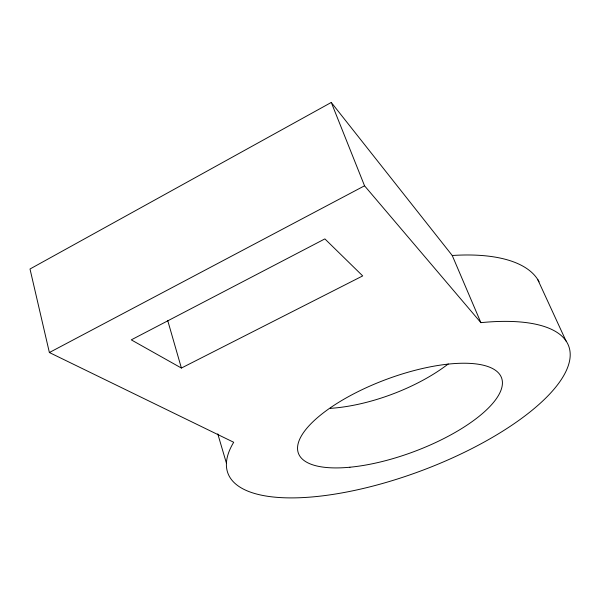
<?xml version="1.0" encoding="UTF-8"?>
<svg xmlns="http://www.w3.org/2000/svg" width="600" height="600" viewBox="0 0 600 600"><rect width="100%" height="100%" fill="white"/><g stroke="black" fill="none" stroke-linecap="round" stroke-linejoin="round"><path stroke-width="0.9" d="M331.275 102.45L30 269.002L49.38 352.53L233.692 442.275A181.815 65.332 -20.5 0 0 337.478 493.68A181.815 65.332 -20.5 0 0 554.423 388.71A181.815 65.332 -20.5 0 0 480.893 322.657L364.545 185.797L331.275 102.45L452.243 255.495L480.893 322.657M49.38 352.53L364.545 185.797M181.395 368.048L362.7 275.91L324.877 238.905L131.273 339.862L181.395 368.048L167.7 320.46M537.675 279.413L566.07 341.07M217.763 433.853L226.447 463.268M452.243 255.495A176.962 73.035 -20.6 0 1 539.085 281.843M448.26 363.945A105.488 43.252 -20.5 0 1 330.3 408.353M349.95 467.22A108.345 38.67 -20.4 0 0 502.41 382.252A108.345 38.67 -20.4 0 0 347.655 397.103A108.345 38.67 -20.4 0 0 349.95 467.22"/></g></svg>
